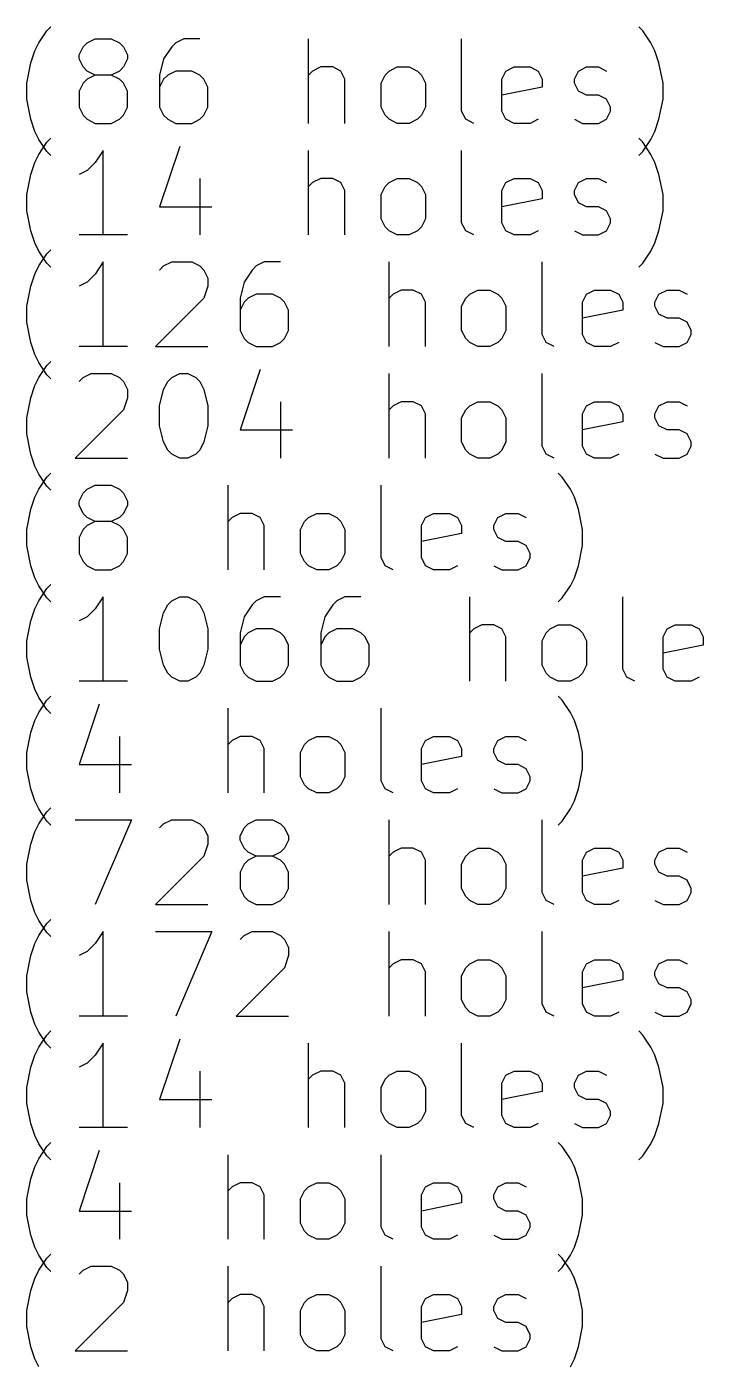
# Model space of a CAD drawing. Extents: x 10 to 419, y -285 to -23.
# Drawn here: x 47.67 to 63.67, y -253.21 to -221.61 of the extents above; entities that cross this region are included whole.
import ezdxf

# ---------------------------------------------------------------- set-up
doc = ezdxf.new("R2010")
doc.units = 0
doc.layers.add('BLACK', color=7, linetype='CONTINUOUS')

msp = doc.modelspace()

# ---------------------------------------------------------------- linework, layer by layer
at = {"layer": 'BLACK', "linetype": 'CONTINUOUS'}
for p, q in [((47.9579, -221.99), (48.1484, -221.704)), ((48.1484, -221.704), (48.2436, -221.609)), ((62.2436, -221.704), (62.1484, -221.609)), ((62.4341, -221.99), (62.2436, -221.704)), ((47.8627, -222.181), (47.9579, -221.99)), ((48.9103, -222.276), (49.0055, -222.085)), ((49.0055, -222.085), (49.1008, -221.99)), ((49.1008, -221.99), (49.2912, -221.895)), ((49.2912, -221.895), (49.6722, -221.895)), ((49.6722, -221.895), (49.8627, -221.99)), ((49.8627, -221.99), (49.9579, -222.085)), ((49.9579, -222.085), (50.0532, -222.276)), ((51.1008, -222.085), (50.9103, -222.371)), ((51.196, -221.99), (51.1008, -222.085)), ((51.3865, -221.895), (51.196, -221.99)), ((51.7674, -221.895), (51.3865, -221.895)), ((54.3389, -223.895), (54.3389, -221.895)), ((57.9579, -223.609), (57.9579, -221.895)), ((62.5293, -222.181), (62.4341, -221.99)), ((47.7674, -222.466), (47.8627, -222.181)), ((48.9103, -222.371), (48.9103, -222.276)), ((49.0055, -222.562), (48.9103, -222.371)), ((50.0532, -222.371), (49.9579, -222.562)), ((50.0532, -222.276), (50.0532, -222.371)), ((50.9103, -222.371), (50.8151, -222.752)), ((62.6246, -222.466), (62.5293, -222.181)), ((47.6722, -222.942), (47.7674, -222.466)), ((49.1008, -222.657), (49.0055, -222.562)), ((49.2912, -222.752), (49.1008, -222.657)), ((49.2912, -222.752), (49.1008, -222.847)), ((49.6722, -222.752), (49.2912, -222.752)), ((49.8627, -222.657), (49.6722, -222.752)), ((49.8627, -222.847), (49.6722, -222.752)), ((49.9579, -222.562), (49.8627, -222.657)), ((50.8151, -222.752), (50.8151, -223.514)), ((51.0055, -222.752), (50.9103, -222.847)), ((51.196, -222.657), (51.0055, -222.752)), ((51.577, -222.657), (51.196, -222.657)), ((51.7674, -222.752), (51.577, -222.657)), ((51.8627, -222.847), (51.7674, -222.752)), ((54.4341, -222.657), (54.3389, -222.752)), ((54.6246, -222.562), (54.4341, -222.657)), ((54.9103, -222.562), (54.6246, -222.562)), ((55.1008, -222.657), (54.9103, -222.562)), ((55.196, -222.847), (55.1008, -222.657)), ((56.0532, -222.942), (56.1484, -222.752)), ((56.1484, -222.752), (56.2436, -222.657)), ((56.2436, -222.657), (56.4341, -222.562)), ((56.4341, -222.562), (56.7198, -222.562)), ((56.7198, -222.562), (56.9103, -222.657)), ((56.9103, -222.657), (57.0055, -222.752)), ((57.0055, -222.752), (57.1008, -222.942)), ((58.9103, -222.847), (59.0055, -222.657)), ((59.0055, -222.657), (59.196, -222.562)), ((59.196, -222.562), (59.577, -222.562)), ((59.577, -222.562), (59.7674, -222.657)), ((59.7674, -222.657), (59.8627, -222.847)), ((60.6246, -222.847), (60.7198, -222.657)), ((60.7198, -222.657), (60.9103, -222.562)), ((60.9103, -222.562), (61.196, -222.562)), ((61.196, -222.562), (61.3865, -222.657)), ((62.7198, -222.942), (62.6246, -222.466)), ((47.6722, -223.323), (47.6722, -222.942)), ((49.0055, -222.942), (48.9103, -223.133)), ((49.1008, -222.847), (49.0055, -222.942)), ((49.9579, -222.942), (49.8627, -222.847)), ((50.0532, -223.133), (49.9579, -222.942)), ((50.9103, -222.847), (50.8151, -223.038)), ((51.9579, -223.038), (51.8627, -222.847)), ((51.9579, -223.514), (51.9579, -223.038)), ((55.196, -223.895), (55.196, -222.847)), ((56.0532, -223.514), (56.0532, -222.942)), ((57.1008, -222.942), (57.1008, -223.514)), ((58.9103, -223.609), (58.9103, -222.847)), ((59.8627, -223.038), (58.9103, -223.228)), ((59.8627, -222.847), (59.8627, -223.038)), ((60.6246, -222.942), (60.6246, -222.847)), ((60.7198, -223.133), (60.6246, -222.942)), ((62.7198, -223.323), (62.7198, -222.942)), ((47.7674, -223.8), (47.6722, -223.323)), ((48.9103, -223.133), (48.9103, -223.514)), ((50.0532, -223.514), (50.0532, -223.133)), ((60.9103, -223.228), (60.7198, -223.133)), ((61.196, -223.228), (60.9103, -223.228)), ((61.3865, -223.323), (61.196, -223.228)), ((61.4817, -223.514), (61.3865, -223.323)), ((62.6246, -223.8), (62.7198, -223.323)), ((48.9103, -223.514), (49.0055, -223.704)), ((49.0055, -223.704), (49.1008, -223.8)), ((49.8627, -223.8), (49.9579, -223.704)), ((49.9579, -223.704), (50.0532, -223.514)), ((50.8151, -223.514), (50.9103, -223.704)), ((50.9103, -223.704), (51.0055, -223.8)), ((51.7674, -223.8), (51.8627, -223.704)), ((51.8627, -223.704), (51.9579, -223.514)), ((56.1484, -223.704), (56.0532, -223.514)), ((56.2436, -223.8), (56.1484, -223.704)), ((57.0055, -223.704), (56.9103, -223.8)), ((57.1008, -223.514), (57.0055, -223.704)), ((58.0532, -223.8), (57.9579, -223.609)), ((59.0055, -223.8), (58.9103, -223.609)), ((61.3865, -223.8), (61.4817, -223.609)), ((61.4817, -223.609), (61.4817, -223.514)), ((47.8627, -224.085), (47.7674, -223.8)), ((49.1008, -223.8), (49.2912, -223.895)), ((49.2912, -223.895), (49.6722, -223.895)), ((49.6722, -223.895), (49.8627, -223.8)), ((51.0055, -223.8), (51.196, -223.895)), ((51.196, -223.895), (51.577, -223.895)), ((51.577, -223.895), (51.7674, -223.8)), ((56.4341, -223.895), (56.2436, -223.8)), ((56.7198, -223.895), (56.4341, -223.895)), ((56.9103, -223.8), (56.7198, -223.895)), ((58.2436, -223.895), (58.0532, -223.8)), ((59.196, -223.895), (59.0055, -223.8)), ((59.577, -223.895), (59.196, -223.895)), ((59.7674, -223.8), (59.577, -223.895)), ((60.6246, -223.8), (60.8151, -223.895)), ((60.8151, -223.895), (61.196, -223.895)), ((61.196, -223.895), (61.3865, -223.8)), ((62.5293, -224.085), (62.6246, -223.8)), ((47.9579, -224.276), (47.8627, -224.085)), ((48.1484, -224.562), (47.9579, -224.276)), ((47.9579, -224.63), (48.1484, -224.344)), ((48.1484, -224.344), (48.2436, -224.249)), ((62.2436, -224.344), (62.1484, -224.249)), ((62.2436, -224.562), (62.4341, -224.276)), ((62.4341, -224.63), (62.2436, -224.344)), ((62.4341, -224.276), (62.5293, -224.085)), ((47.8627, -224.821), (47.9579, -224.63)), ((48.2436, -224.657), (48.1484, -224.562)), ((49.4817, -224.535), (49.2912, -224.821)), ((49.4817, -226.535), (49.4817, -224.535)), ((51.2912, -224.44), (50.8151, -225.868)), ((54.3389, -226.535), (54.3389, -224.535)), ((57.9579, -226.249), (57.9579, -224.535)), ((62.1484, -224.657), (62.2436, -224.562)), ((62.5293, -224.821), (62.4341, -224.63)), ((47.7674, -225.106), (47.8627, -224.821)), ((49.2912, -224.821), (49.1008, -225.011)), ((62.6246, -225.106), (62.5293, -224.821)), ((47.6722, -225.582), (47.7674, -225.106)), ((49.1008, -225.011), (48.9103, -225.106)), ((51.7674, -225.202), (51.7674, -226.535)), ((54.6246, -225.202), (54.4341, -225.297)), ((54.9103, -225.202), (54.6246, -225.202)), ((55.1008, -225.297), (54.9103, -225.202)), ((56.2436, -225.297), (56.4341, -225.202)), ((56.4341, -225.202), (56.7198, -225.202)), ((56.7198, -225.202), (56.9103, -225.297)), ((59.0055, -225.297), (59.196, -225.202)), ((59.196, -225.202), (59.577, -225.202)), ((59.577, -225.202), (59.7674, -225.297)), ((60.7198, -225.297), (60.9103, -225.202)), ((60.9103, -225.202), (61.196, -225.202)), ((61.196, -225.202), (61.3865, -225.297)), ((62.7198, -225.582), (62.6246, -225.106)), ((47.6722, -225.963), (47.6722, -225.582)), ((54.4341, -225.297), (54.3389, -225.392)), ((55.196, -225.487), (55.1008, -225.297)), ((55.196, -226.535), (55.196, -225.487)), ((56.0532, -225.582), (56.1484, -225.392)), ((56.0532, -226.154), (56.0532, -225.582)), ((56.1484, -225.392), (56.2436, -225.297)), ((56.9103, -225.297), (57.0055, -225.392)), ((57.0055, -225.392), (57.1008, -225.582)), ((57.1008, -225.582), (57.1008, -226.154)), ((58.9103, -225.487), (59.0055, -225.297)), ((58.9103, -226.249), (58.9103, -225.487)), ((59.7674, -225.297), (59.8627, -225.487)), ((59.8627, -225.487), (59.8627, -225.678)), ((60.6246, -225.487), (60.7198, -225.297)), ((60.6246, -225.582), (60.6246, -225.487)), ((60.7198, -225.773), (60.6246, -225.582)), ((62.7198, -225.963), (62.7198, -225.582)), ((50.8151, -225.868), (52.0532, -225.868)), ((59.8627, -225.678), (58.9103, -225.868)), ((60.9103, -225.868), (60.7198, -225.773)), ((61.196, -225.868), (60.9103, -225.868)), ((61.3865, -225.963), (61.196, -225.868)), ((47.7674, -226.44), (47.6722, -225.963)), ((56.1484, -226.344), (56.0532, -226.154)), ((57.1008, -226.154), (57.0055, -226.344)), ((61.4817, -226.154), (61.3865, -225.963)), ((61.4817, -226.249), (61.4817, -226.154)), ((62.6246, -226.44), (62.7198, -225.963)), ((47.8627, -226.725), (47.7674, -226.44)), ((50.0532, -226.535), (48.9103, -226.535)), ((56.2436, -226.44), (56.1484, -226.344)), ((56.4341, -226.535), (56.2436, -226.44)), ((56.7198, -226.535), (56.4341, -226.535)), ((56.9103, -226.44), (56.7198, -226.535)), ((57.0055, -226.344), (56.9103, -226.44)), ((58.0532, -226.44), (57.9579, -226.249)), ((58.2436, -226.535), (58.0532, -226.44)), ((59.0055, -226.44), (58.9103, -226.249)), ((59.196, -226.535), (59.0055, -226.44)), ((59.577, -226.535), (59.196, -226.535)), ((59.7674, -226.44), (59.577, -226.535)), ((60.6246, -226.44), (60.8151, -226.535)), ((60.8151, -226.535), (61.196, -226.535)), ((61.196, -226.535), (61.3865, -226.44)), ((61.3865, -226.44), (61.4817, -226.249)), ((62.5293, -226.725), (62.6246, -226.44)), ((47.9579, -226.916), (47.8627, -226.725)), ((62.4341, -226.916), (62.5293, -226.725)), ((48.1484, -227.202), (47.9579, -226.916)), ((47.9579, -227.27), (48.1484, -226.984)), ((48.1484, -226.984), (48.2436, -226.889)), ((49.4817, -227.175), (49.2912, -227.461)), ((49.4817, -229.175), (49.4817, -227.175)), ((50.9103, -227.27), (51.1008, -227.175)), ((51.1008, -227.175), (51.577, -227.175)), ((51.577, -227.175), (51.7674, -227.27)), ((53.2912, -227.175), (53.1008, -227.27)), ((53.6722, -227.175), (53.2912, -227.175)), ((56.2436, -229.175), (56.2436, -227.175)), ((59.8627, -228.889), (59.8627, -227.175)), ((62.2436, -227.202), (62.4341, -226.916)), ((47.7674, -227.746), (47.8627, -227.461)), ((47.8627, -227.461), (47.9579, -227.27)), ((48.2436, -227.297), (48.1484, -227.202)), ((49.2912, -227.461), (49.1008, -227.651)), ((50.8151, -227.365), (50.9103, -227.27)), ((51.7674, -227.27), (51.8627, -227.365)), ((51.8627, -227.365), (51.9579, -227.556)), ((53.0055, -227.365), (52.8151, -227.651)), ((53.1008, -227.27), (53.0055, -227.365)), ((62.1484, -227.297), (62.2436, -227.202)), ((47.6722, -228.222), (47.7674, -227.746)), ((49.1008, -227.651), (48.9103, -227.746)), ((51.9579, -227.746), (51.8627, -228.032)), ((51.9579, -227.556), (51.9579, -227.746)), ((52.8151, -227.651), (52.7198, -228.032)), ((51.8627, -228.032), (50.7198, -229.175)), ((52.7198, -228.032), (52.7198, -228.794)), ((52.8151, -228.127), (52.7198, -228.318)), ((52.9103, -228.032), (52.8151, -228.127)), ((53.1008, -227.937), (52.9103, -228.032)), ((53.4817, -227.937), (53.1008, -227.937)), ((53.6722, -228.032), (53.4817, -227.937)), ((53.7674, -228.127), (53.6722, -228.032)), ((53.8627, -228.318), (53.7674, -228.127)), ((56.3389, -227.937), (56.2436, -228.032)), ((56.5293, -227.842), (56.3389, -227.937)), ((56.8151, -227.842), (56.5293, -227.842)), ((57.0055, -227.937), (56.8151, -227.842)), ((57.1008, -228.127), (57.0055, -227.937)), ((57.1008, -229.175), (57.1008, -228.127)), ((57.9579, -228.222), (58.0532, -228.032)), ((58.0532, -228.032), (58.1484, -227.937)), ((58.1484, -227.937), (58.3389, -227.842)), ((58.3389, -227.842), (58.6246, -227.842)), ((58.6246, -227.842), (58.8151, -227.937)), ((58.8151, -227.937), (58.9103, -228.032)), ((58.9103, -228.032), (59.0055, -228.222)), ((60.8151, -228.127), (60.9103, -227.937)), ((60.8151, -228.889), (60.8151, -228.127)), ((60.9103, -227.937), (61.1008, -227.842)), ((61.1008, -227.842), (61.4817, -227.842)), ((61.4817, -227.842), (61.6722, -227.937)), ((61.6722, -227.937), (61.7674, -228.127)), ((61.7674, -228.127), (61.7674, -228.318)), ((62.5293, -228.127), (62.6246, -227.937)), ((62.5293, -228.222), (62.5293, -228.127)), ((62.6246, -227.937), (62.8151, -227.842)), ((62.8151, -227.842), (63.1008, -227.842)), ((63.1008, -227.842), (63.2912, -227.937)), ((47.6722, -228.603), (47.6722, -228.222)), ((53.8627, -228.794), (53.8627, -228.318)), ((57.9579, -228.794), (57.9579, -228.222)), ((59.0055, -228.222), (59.0055, -228.794)), ((61.7674, -228.318), (60.8151, -228.508)), ((62.6246, -228.413), (62.5293, -228.222)), ((62.8151, -228.508), (62.6246, -228.413)), ((47.7674, -229.08), (47.6722, -228.603)), ((63.1008, -228.508), (62.8151, -228.508)), ((63.2912, -228.603), (63.1008, -228.508)), ((63.3865, -228.794), (63.2912, -228.603)), ((47.8627, -229.365), (47.7674, -229.08)), ((52.7198, -228.794), (52.8151, -228.984)), ((52.8151, -228.984), (52.9103, -229.08)), ((52.9103, -229.08), (53.1008, -229.175)), ((53.4817, -229.175), (53.6722, -229.08)), ((53.6722, -229.08), (53.7674, -228.984)), ((53.7674, -228.984), (53.8627, -228.794)), ((58.0532, -228.984), (57.9579, -228.794)), ((58.1484, -229.08), (58.0532, -228.984)), ((58.3389, -229.175), (58.1484, -229.08)), ((58.8151, -229.08), (58.6246, -229.175)), ((58.9103, -228.984), (58.8151, -229.08)), ((59.0055, -228.794), (58.9103, -228.984)), ((59.9579, -229.08), (59.8627, -228.889)), ((60.1484, -229.175), (59.9579, -229.08)), ((60.9103, -229.08), (60.8151, -228.889)), ((61.1008, -229.175), (60.9103, -229.08)), ((61.6722, -229.08), (61.4817, -229.175)), ((62.5293, -229.08), (62.7198, -229.175)), ((63.1008, -229.175), (63.2912, -229.08)), ((63.2912, -229.08), (63.3865, -228.889)), ((63.3865, -228.889), (63.3865, -228.794)), ((47.9579, -229.556), (47.8627, -229.365)), ((50.0532, -229.175), (48.9103, -229.175)), ((50.7198, -229.175), (51.9579, -229.175)), ((53.1008, -229.175), (53.4817, -229.175)), ((58.6246, -229.175), (58.3389, -229.175)), ((61.4817, -229.175), (61.1008, -229.175)), ((62.7198, -229.175), (63.1008, -229.175)), ((48.1484, -229.842), (47.9579, -229.556)), ((47.9579, -229.91), (48.1484, -229.624)), ((48.1484, -229.624), (48.2436, -229.529)), ((47.8627, -230.101), (47.9579, -229.91)), ((48.2436, -229.937), (48.1484, -229.842)), ((48.9103, -230.005), (49.0055, -229.91)), ((49.0055, -229.91), (49.196, -229.815)), ((49.196, -229.815), (49.6722, -229.815)), ((49.6722, -229.815), (49.8627, -229.91)), ((49.8627, -229.91), (49.9579, -230.005)), ((49.9579, -230.005), (50.0532, -230.196)), ((50.9103, -230.196), (51.0055, -230.005)), ((51.0055, -230.005), (51.1008, -229.91)), ((51.1008, -229.91), (51.2912, -229.815)), ((51.2912, -229.815), (51.4817, -229.815)), ((51.4817, -229.815), (51.6722, -229.91)), ((51.6722, -229.91), (51.7674, -230.005)), ((51.7674, -230.005), (51.8627, -230.196)), ((53.196, -229.72), (52.7198, -231.148)), ((56.2436, -231.815), (56.2436, -229.815)), ((59.8627, -231.529), (59.8627, -229.815)), ((47.7674, -230.386), (47.8627, -230.101)), ((50.0532, -230.196), (50.0532, -230.386)), ((50.8151, -230.577), (50.9103, -230.196)), ((51.8627, -230.196), (51.9579, -230.577)), ((47.6722, -230.862), (47.7674, -230.386)), ((50.0532, -230.386), (49.9579, -230.672)), ((50.8151, -231.053), (50.8151, -230.577)), ((51.9579, -230.577), (51.9579, -231.053)), ((53.6722, -230.482), (53.6722, -231.815)), ((56.3389, -230.577), (56.2436, -230.672)), ((56.5293, -230.482), (56.3389, -230.577)), ((56.8151, -230.482), (56.5293, -230.482)), ((57.0055, -230.577), (56.8151, -230.482)), ((57.1008, -230.767), (57.0055, -230.577)), ((58.0532, -230.672), (58.1484, -230.577)), ((58.1484, -230.577), (58.3389, -230.482)), ((58.3389, -230.482), (58.6246, -230.482)), ((58.6246, -230.482), (58.8151, -230.577)), ((58.8151, -230.577), (58.9103, -230.672)), ((60.8151, -230.767), (60.9103, -230.577)), ((60.9103, -230.577), (61.1008, -230.482)), ((61.1008, -230.482), (61.4817, -230.482)), ((61.4817, -230.482), (61.6722, -230.577)), ((61.6722, -230.577), (61.7674, -230.767)), ((62.5293, -230.767), (62.6246, -230.577)), ((62.6246, -230.577), (62.8151, -230.482)), ((62.8151, -230.482), (63.1008, -230.482)), ((63.1008, -230.482), (63.2912, -230.577)), ((47.6722, -231.243), (47.6722, -230.862)), ((49.9579, -230.672), (48.8151, -231.815)), ((57.1008, -231.815), (57.1008, -230.767)), ((57.9579, -230.862), (58.0532, -230.672)), ((57.9579, -231.434), (57.9579, -230.862)), ((58.9103, -230.672), (59.0055, -230.862)), ((59.0055, -230.862), (59.0055, -231.434)), ((60.8151, -231.529), (60.8151, -230.767)), ((61.7674, -230.958), (60.8151, -231.148)), ((61.7674, -230.767), (61.7674, -230.958)), ((62.5293, -230.862), (62.5293, -230.767)), ((62.6246, -231.053), (62.5293, -230.862)), ((47.7674, -231.72), (47.6722, -231.243)), ((50.9103, -231.434), (50.8151, -231.053)), ((51.9579, -231.053), (51.8627, -231.434)), ((52.7198, -231.148), (53.9579, -231.148)), ((62.8151, -231.148), (62.6246, -231.053)), ((63.1008, -231.148), (62.8151, -231.148)), ((63.2912, -231.243), (63.1008, -231.148)), ((63.3865, -231.434), (63.2912, -231.243)), ((51.0055, -231.624), (50.9103, -231.434)), ((51.8627, -231.434), (51.7674, -231.624)), ((58.0532, -231.624), (57.9579, -231.434)), ((59.0055, -231.434), (58.9103, -231.624)), ((59.9579, -231.72), (59.8627, -231.529)), ((60.9103, -231.72), (60.8151, -231.529)), ((63.2912, -231.72), (63.3865, -231.529)), ((63.3865, -231.529), (63.3865, -231.434)), ((47.8627, -232.005), (47.7674, -231.72)), ((48.8151, -231.815), (50.0532, -231.815)), ((51.1008, -231.72), (51.0055, -231.624)), ((51.2912, -231.815), (51.1008, -231.72)), ((51.4817, -231.815), (51.2912, -231.815)), ((51.6722, -231.72), (51.4817, -231.815)), ((51.7674, -231.624), (51.6722, -231.72)), ((58.1484, -231.72), (58.0532, -231.624)), ((58.3389, -231.815), (58.1484, -231.72)), ((58.6246, -231.815), (58.3389, -231.815)), ((58.8151, -231.72), (58.6246, -231.815)), ((58.9103, -231.624), (58.8151, -231.72)), ((60.1484, -231.815), (59.9579, -231.72)), ((61.1008, -231.815), (60.9103, -231.72)), ((61.4817, -231.815), (61.1008, -231.815)), ((61.6722, -231.72), (61.4817, -231.815)), ((62.5293, -231.72), (62.7198, -231.815)), ((62.7198, -231.815), (63.1008, -231.815)), ((63.1008, -231.815), (63.2912, -231.72)), ((47.9579, -232.196), (47.8627, -232.005)), ((48.1484, -232.482), (47.9579, -232.196)), ((48.1484, -232.264), (48.2436, -232.169)), ((60.3389, -232.264), (60.2436, -232.169)), ((47.8627, -232.741), (47.9579, -232.55)), ((47.9579, -232.55), (48.1484, -232.264)), ((48.2436, -232.577), (48.1484, -232.482)), ((49.0055, -232.645), (49.1008, -232.55)), ((49.1008, -232.55), (49.2912, -232.455)), ((49.2912, -232.455), (49.6722, -232.455)), ((49.6722, -232.455), (49.8627, -232.55)), ((49.8627, -232.55), (49.9579, -232.645)), ((52.4341, -234.455), (52.4341, -232.455)), ((56.0532, -234.169), (56.0532, -232.455)), ((60.5293, -232.55), (60.3389, -232.264)), ((60.6246, -232.741), (60.5293, -232.55)), ((47.7674, -233.026), (47.8627, -232.741)), ((48.9103, -232.836), (49.0055, -232.645)), ((48.9103, -232.931), (48.9103, -232.836)), ((49.9579, -232.645), (50.0532, -232.836)), ((50.0532, -232.836), (50.0532, -232.931)), ((60.7198, -233.026), (60.6246, -232.741)), ((47.6722, -233.502), (47.7674, -233.026)), ((49.0055, -233.122), (48.9103, -232.931)), ((49.1008, -233.217), (49.0055, -233.122)), ((49.9579, -233.122), (49.8627, -233.217)), ((50.0532, -232.931), (49.9579, -233.122)), ((52.7198, -233.122), (52.5293, -233.217)), ((53.0055, -233.122), (52.7198, -233.122)), ((53.196, -233.217), (53.0055, -233.122)), ((54.3389, -233.217), (54.5293, -233.122)), ((54.5293, -233.122), (54.8151, -233.122)), ((54.8151, -233.122), (55.0055, -233.217)), ((57.1008, -233.217), (57.2912, -233.122)), ((57.2912, -233.122), (57.6722, -233.122)), ((57.6722, -233.122), (57.8627, -233.217)), ((58.8151, -233.217), (59.0055, -233.122)), ((59.0055, -233.122), (59.2912, -233.122)), ((59.2912, -233.122), (59.4817, -233.217)), ((60.8151, -233.502), (60.7198, -233.026)), ((47.6722, -233.883), (47.6722, -233.502)), ((49.0055, -233.502), (48.9103, -233.693)), ((49.1008, -233.407), (49.0055, -233.502)), ((49.2912, -233.312), (49.1008, -233.217)), ((49.2912, -233.312), (49.1008, -233.407)), ((49.6722, -233.312), (49.2912, -233.312)), ((49.8627, -233.217), (49.6722, -233.312)), ((49.8627, -233.407), (49.6722, -233.312)), ((49.9579, -233.502), (49.8627, -233.407)), ((50.0532, -233.693), (49.9579, -233.502)), ((52.5293, -233.217), (52.4341, -233.312)), ((53.2912, -233.407), (53.196, -233.217)), ((53.2912, -234.455), (53.2912, -233.407)), ((54.1484, -233.502), (54.2436, -233.312)), ((54.1484, -234.074), (54.1484, -233.502)), ((54.2436, -233.312), (54.3389, -233.217)), ((55.0055, -233.217), (55.1008, -233.312)), ((55.1008, -233.312), (55.196, -233.502)), ((55.196, -233.502), (55.196, -234.074)), ((57.0055, -233.407), (57.1008, -233.217)), ((57.0055, -234.169), (57.0055, -233.407)), ((57.8627, -233.217), (57.9579, -233.407)), ((57.9579, -233.407), (57.9579, -233.598)), ((58.7198, -233.407), (58.8151, -233.217)), ((58.7198, -233.502), (58.7198, -233.407)), ((58.8151, -233.693), (58.7198, -233.502)), ((60.8151, -233.883), (60.8151, -233.502)), ((48.9103, -233.693), (48.9103, -234.074)), ((50.0532, -234.074), (50.0532, -233.693)), ((57.9579, -233.598), (57.0055, -233.788)), ((59.0055, -233.788), (58.8151, -233.693)), ((59.2912, -233.788), (59.0055, -233.788)), ((59.4817, -233.883), (59.2912, -233.788)), ((47.7674, -234.36), (47.6722, -233.883)), ((48.9103, -234.074), (49.0055, -234.264)), ((49.9579, -234.264), (50.0532, -234.074)), ((54.2436, -234.264), (54.1484, -234.074)), ((55.196, -234.074), (55.1008, -234.264)), ((59.577, -234.074), (59.4817, -233.883)), ((59.577, -234.169), (59.577, -234.074)), ((60.7198, -234.36), (60.8151, -233.883)), ((47.8627, -234.645), (47.7674, -234.36)), ((49.0055, -234.264), (49.1008, -234.36)), ((49.1008, -234.36), (49.2912, -234.455)), ((49.2912, -234.455), (49.6722, -234.455)), ((49.6722, -234.455), (49.8627, -234.36)), ((49.8627, -234.36), (49.9579, -234.264)), ((54.3389, -234.36), (54.2436, -234.264)), ((54.5293, -234.455), (54.3389, -234.36)), ((54.8151, -234.455), (54.5293, -234.455)), ((55.0055, -234.36), (54.8151, -234.455)), ((55.1008, -234.264), (55.0055, -234.36)), ((56.1484, -234.36), (56.0532, -234.169)), ((56.3389, -234.455), (56.1484, -234.36)), ((57.1008, -234.36), (57.0055, -234.169)), ((57.2912, -234.455), (57.1008, -234.36)), ((57.6722, -234.455), (57.2912, -234.455)), ((57.8627, -234.36), (57.6722, -234.455)), ((58.7198, -234.36), (58.9103, -234.455)), ((58.9103, -234.455), (59.2912, -234.455)), ((59.2912, -234.455), (59.4817, -234.36)), ((59.4817, -234.36), (59.577, -234.169)), ((60.6246, -234.645), (60.7198, -234.36)), ((47.9579, -234.836), (47.8627, -234.645)), ((60.5293, -234.836), (60.6246, -234.645)), ((48.1484, -235.122), (47.9579, -234.836)), ((47.9579, -235.19), (48.1484, -234.904)), ((48.1484, -234.904), (48.2436, -234.809)), ((60.3389, -235.122), (60.5293, -234.836)), ((47.7674, -235.666), (47.8627, -235.381)), ((47.8627, -235.381), (47.9579, -235.19)), ((48.2436, -235.217), (48.1484, -235.122)), ((49.2912, -235.381), (49.1008, -235.571)), ((49.4817, -235.095), (49.2912, -235.381)), ((49.4817, -237.095), (49.4817, -235.095)), ((50.9103, -235.476), (51.0055, -235.285)), ((51.0055, -235.285), (51.1008, -235.19)), ((51.1008, -235.19), (51.2912, -235.095)), ((51.2912, -235.095), (51.4817, -235.095)), ((51.4817, -235.095), (51.6722, -235.19)), ((51.6722, -235.19), (51.7674, -235.285)), ((51.7674, -235.285), (51.8627, -235.476)), ((53.0055, -235.285), (52.8151, -235.571)), ((53.1008, -235.19), (53.0055, -235.285)), ((53.2912, -235.095), (53.1008, -235.19)), ((53.6722, -235.095), (53.2912, -235.095)), ((54.9103, -235.285), (54.7198, -235.571)), ((55.0055, -235.19), (54.9103, -235.285)), ((55.196, -235.095), (55.0055, -235.19)), ((55.577, -235.095), (55.196, -235.095)), ((58.1484, -237.095), (58.1484, -235.095)), ((60.2436, -235.217), (60.3389, -235.122)), ((61.7674, -236.809), (61.7674, -235.095)), ((47.6722, -236.142), (47.7674, -235.666)), ((49.1008, -235.571), (48.9103, -235.666)), ((50.8151, -235.857), (50.9103, -235.476)), ((51.8627, -235.476), (51.9579, -235.857)), ((52.8151, -235.571), (52.7198, -235.952)), ((54.7198, -235.571), (54.6246, -235.952)), ((50.8151, -236.333), (50.8151, -235.857)), ((51.9579, -235.857), (51.9579, -236.333)), ((52.7198, -235.952), (52.7198, -236.714)), ((52.9103, -235.952), (52.8151, -236.047)), ((53.1008, -235.857), (52.9103, -235.952)), ((53.4817, -235.857), (53.1008, -235.857)), ((53.6722, -235.952), (53.4817, -235.857)), ((53.7674, -236.047), (53.6722, -235.952)), ((54.6246, -235.952), (54.6246, -236.714)), ((54.8151, -235.952), (54.7198, -236.047)), ((55.0055, -235.857), (54.8151, -235.952)), ((55.3865, -235.857), (55.0055, -235.857)), ((55.577, -235.952), (55.3865, -235.857)), ((55.6722, -236.047), (55.577, -235.952)), ((58.2436, -235.857), (58.1484, -235.952)), ((58.4341, -235.762), (58.2436, -235.857)), ((58.7198, -235.762), (58.4341, -235.762)), ((58.9103, -235.857), (58.7198, -235.762)), ((59.0055, -236.047), (58.9103, -235.857)), ((59.8627, -236.142), (59.9579, -235.952)), ((59.9579, -235.952), (60.0532, -235.857)), ((60.0532, -235.857), (60.2436, -235.762)), ((60.2436, -235.762), (60.5293, -235.762)), ((60.5293, -235.762), (60.7198, -235.857)), ((60.7198, -235.857), (60.8151, -235.952)), ((60.8151, -235.952), (60.9103, -236.142)), ((62.7198, -236.047), (62.8151, -235.857)), ((62.8151, -235.857), (63.0055, -235.762)), ((63.0055, -235.762), (63.3865, -235.762)), ((63.3865, -235.762), (63.577, -235.857)), ((63.577, -235.857), (63.6722, -236.047)), ((47.6722, -236.523), (47.6722, -236.142)), ((50.9103, -236.714), (50.8151, -236.333)), ((51.9579, -236.333), (51.8627, -236.714)), ((52.8151, -236.047), (52.7198, -236.238)), ((53.8627, -236.238), (53.7674, -236.047)), ((53.8627, -236.714), (53.8627, -236.238)), ((54.7198, -236.047), (54.6246, -236.238)), ((55.7674, -236.238), (55.6722, -236.047)), ((55.7674, -236.714), (55.7674, -236.238)), ((59.0055, -237.095), (59.0055, -236.047)), ((59.8627, -236.714), (59.8627, -236.142)), ((60.9103, -236.142), (60.9103, -236.714)), ((62.7198, -236.809), (62.7198, -236.047)), ((63.6722, -236.238), (62.7198, -236.428)), ((63.6722, -236.047), (63.6722, -236.238)), ((47.7674, -237), (47.6722, -236.523)), ((51.0055, -236.904), (50.9103, -236.714)), ((51.1008, -237), (51.0055, -236.904)), ((51.7674, -236.904), (51.6722, -237)), ((51.8627, -236.714), (51.7674, -236.904)), ((52.7198, -236.714), (52.8151, -236.904)), ((52.8151, -236.904), (52.9103, -237)), ((53.6722, -237), (53.7674, -236.904)), ((53.7674, -236.904), (53.8627, -236.714)), ((54.6246, -236.714), (54.7198, -236.904)), ((54.7198, -236.904), (54.8151, -237)), ((55.577, -237), (55.6722, -236.904)), ((55.6722, -236.904), (55.7674, -236.714)), ((59.9579, -236.904), (59.8627, -236.714)), ((60.0532, -237), (59.9579, -236.904)), ((60.8151, -236.904), (60.7198, -237)), ((60.9103, -236.714), (60.8151, -236.904)), ((61.8627, -237), (61.7674, -236.809)), ((62.8151, -237), (62.7198, -236.809)), ((47.8627, -237.285), (47.7674, -237)), ((47.9579, -237.476), (47.8627, -237.285)), ((50.0532, -237.095), (48.9103, -237.095)), ((51.2912, -237.095), (51.1008, -237)), ((51.4817, -237.095), (51.2912, -237.095)), ((51.6722, -237), (51.4817, -237.095)), ((52.9103, -237), (53.1008, -237.095)), ((53.1008, -237.095), (53.4817, -237.095)), ((53.4817, -237.095), (53.6722, -237)), ((54.8151, -237), (55.0055, -237.095)), ((55.0055, -237.095), (55.3865, -237.095)), ((55.3865, -237.095), (55.577, -237)), ((60.2436, -237.095), (60.0532, -237)), ((60.5293, -237.095), (60.2436, -237.095)), ((60.7198, -237), (60.5293, -237.095)), ((62.0532, -237.095), (61.8627, -237)), ((63.0055, -237.095), (62.8151, -237)), ((63.3865, -237.095), (63.0055, -237.095)), ((63.577, -237), (63.3865, -237.095)), ((48.1484, -237.762), (47.9579, -237.476)), ((47.9579, -237.83), (48.1484, -237.544)), ((48.1484, -237.544), (48.2436, -237.449)), ((60.3389, -237.544), (60.2436, -237.449)), ((60.5293, -237.83), (60.3389, -237.544)), ((47.8627, -238.021), (47.9579, -237.83)), ((48.2436, -237.857), (48.1484, -237.762)), ((49.3865, -237.64), (48.9103, -239.068)), ((52.4341, -239.735), (52.4341, -237.735)), ((56.0532, -239.449), (56.0532, -237.735)), ((60.6246, -238.021), (60.5293, -237.83)), ((47.7674, -238.306), (47.8627, -238.021)), ((60.7198, -238.306), (60.6246, -238.021)), ((47.6722, -238.782), (47.7674, -238.306)), ((49.8627, -238.402), (49.8627, -239.735)), ((52.5293, -238.497), (52.4341, -238.592)), ((52.7198, -238.402), (52.5293, -238.497)), ((53.0055, -238.402), (52.7198, -238.402)), ((53.196, -238.497), (53.0055, -238.402)), ((53.2912, -238.687), (53.196, -238.497)), ((54.2436, -238.592), (54.3389, -238.497)), ((54.3389, -238.497), (54.5293, -238.402)), ((54.5293, -238.402), (54.8151, -238.402)), ((54.8151, -238.402), (55.0055, -238.497)), ((55.0055, -238.497), (55.1008, -238.592)), ((57.0055, -238.687), (57.1008, -238.497)), ((57.1008, -238.497), (57.2912, -238.402)), ((57.2912, -238.402), (57.6722, -238.402)), ((57.6722, -238.402), (57.8627, -238.497)), ((57.8627, -238.497), (57.9579, -238.687)), ((58.7198, -238.687), (58.8151, -238.497)), ((58.8151, -238.497), (59.0055, -238.402)), ((59.0055, -238.402), (59.2912, -238.402)), ((59.2912, -238.402), (59.4817, -238.497)), ((60.8151, -238.782), (60.7198, -238.306)), ((47.6722, -239.163), (47.6722, -238.782)), ((53.2912, -239.735), (53.2912, -238.687)), ((54.1484, -238.782), (54.2436, -238.592)), ((54.1484, -239.354), (54.1484, -238.782)), ((55.1008, -238.592), (55.196, -238.782)), ((55.196, -238.782), (55.196, -239.354)), ((57.0055, -239.449), (57.0055, -238.687)), ((57.9579, -238.878), (57.0055, -239.068)), ((57.9579, -238.687), (57.9579, -238.878)), ((58.7198, -238.782), (58.7198, -238.687)), ((58.8151, -238.973), (58.7198, -238.782)), ((60.8151, -239.163), (60.8151, -238.782)), ((47.7674, -239.64), (47.6722, -239.163)), ((48.9103, -239.068), (50.1484, -239.068)), ((59.0055, -239.068), (58.8151, -238.973)), ((59.2912, -239.068), (59.0055, -239.068)), ((59.4817, -239.163), (59.2912, -239.068)), ((59.577, -239.354), (59.4817, -239.163)), ((60.7198, -239.64), (60.8151, -239.163)), ((54.2436, -239.544), (54.1484, -239.354)), ((55.196, -239.354), (55.1008, -239.544)), ((56.1484, -239.64), (56.0532, -239.449)), ((57.1008, -239.64), (57.0055, -239.449)), ((59.4817, -239.64), (59.577, -239.449)), ((59.577, -239.449), (59.577, -239.354)), ((47.8627, -239.925), (47.7674, -239.64)), ((54.3389, -239.64), (54.2436, -239.544)), ((54.5293, -239.735), (54.3389, -239.64)), ((54.8151, -239.735), (54.5293, -239.735)), ((55.0055, -239.64), (54.8151, -239.735)), ((55.1008, -239.544), (55.0055, -239.64)), ((56.3389, -239.735), (56.1484, -239.64)), ((57.2912, -239.735), (57.1008, -239.64)), ((57.6722, -239.735), (57.2912, -239.735)), ((57.8627, -239.64), (57.6722, -239.735)), ((58.7198, -239.64), (58.9103, -239.735)), ((58.9103, -239.735), (59.2912, -239.735)), ((59.2912, -239.735), (59.4817, -239.64)), ((60.6246, -239.925), (60.7198, -239.64)), ((47.9579, -240.116), (47.8627, -239.925)), ((48.1484, -240.402), (47.9579, -240.116)), ((48.1484, -240.184), (48.2436, -240.089)), ((60.3389, -240.402), (60.5293, -240.116)), ((60.5293, -240.116), (60.6246, -239.925)), ((47.9579, -240.47), (48.1484, -240.184)), ((48.2436, -240.497), (48.1484, -240.402)), ((48.8151, -240.375), (50.1484, -240.375)), ((50.1484, -240.375), (49.2912, -242.375)), ((50.9103, -240.47), (51.1008, -240.375)), ((51.1008, -240.375), (51.577, -240.375)), ((51.577, -240.375), (51.7674, -240.47)), ((52.9103, -240.47), (53.1008, -240.375)), ((53.1008, -240.375), (53.4817, -240.375)), ((53.4817, -240.375), (53.6722, -240.47)), ((56.2436, -242.375), (56.2436, -240.375)), ((59.8627, -242.089), (59.8627, -240.375)), ((60.2436, -240.497), (60.3389, -240.402)), ((47.7674, -240.946), (47.8627, -240.661)), ((47.8627, -240.661), (47.9579, -240.47)), ((50.8151, -240.565), (50.9103, -240.47)), ((51.7674, -240.47), (51.8627, -240.565)), ((51.8627, -240.565), (51.9579, -240.756)), ((51.9579, -240.756), (51.9579, -240.946)), ((52.7198, -240.756), (52.8151, -240.565)), ((52.7198, -240.851), (52.7198, -240.756)), ((52.8151, -240.565), (52.9103, -240.47)), ((53.6722, -240.47), (53.7674, -240.565)), ((53.7674, -240.565), (53.8627, -240.756)), ((53.8627, -240.756), (53.8627, -240.851)), ((47.6722, -241.422), (47.7674, -240.946)), ((51.9579, -240.946), (51.8627, -241.232)), ((52.8151, -241.042), (52.7198, -240.851)), ((52.9103, -241.137), (52.8151, -241.042)), ((53.7674, -241.042), (53.6722, -241.137)), ((53.8627, -240.851), (53.7674, -241.042)), ((56.5293, -241.042), (56.3389, -241.137)), ((56.8151, -241.042), (56.5293, -241.042)), ((57.0055, -241.137), (56.8151, -241.042)), ((58.1484, -241.137), (58.3389, -241.042)), ((58.3389, -241.042), (58.6246, -241.042)), ((58.6246, -241.042), (58.8151, -241.137)), ((60.9103, -241.137), (61.1008, -241.042)), ((61.1008, -241.042), (61.4817, -241.042)), ((61.4817, -241.042), (61.6722, -241.137)), ((62.6246, -241.137), (62.8151, -241.042)), ((62.8151, -241.042), (63.1008, -241.042)), ((63.1008, -241.042), (63.2912, -241.137)), ((51.8627, -241.232), (50.7198, -242.375)), ((52.9103, -241.327), (52.8151, -241.422)), ((53.1008, -241.232), (52.9103, -241.137)), ((53.1008, -241.232), (52.9103, -241.327)), ((53.4817, -241.232), (53.1008, -241.232)), ((53.6722, -241.137), (53.4817, -241.232)), ((53.6722, -241.327), (53.4817, -241.232)), ((53.7674, -241.422), (53.6722, -241.327)), ((56.3389, -241.137), (56.2436, -241.232)), ((57.1008, -241.327), (57.0055, -241.137)), ((57.1008, -242.375), (57.1008, -241.327)), ((57.9579, -241.422), (58.0532, -241.232)), ((58.0532, -241.232), (58.1484, -241.137)), ((58.8151, -241.137), (58.9103, -241.232)), ((58.9103, -241.232), (59.0055, -241.422)), ((60.8151, -241.327), (60.9103, -241.137)), ((60.8151, -242.089), (60.8151, -241.327)), ((61.6722, -241.137), (61.7674, -241.327)), ((61.7674, -241.327), (61.7674, -241.518)), ((62.5293, -241.327), (62.6246, -241.137)), ((62.5293, -241.422), (62.5293, -241.327)), ((47.6722, -241.803), (47.6722, -241.422)), ((52.8151, -241.422), (52.7198, -241.613)), ((52.7198, -241.613), (52.7198, -241.994)), ((53.8627, -241.613), (53.7674, -241.422)), ((53.8627, -241.994), (53.8627, -241.613)), ((57.9579, -241.994), (57.9579, -241.422)), ((59.0055, -241.422), (59.0055, -241.994)), ((61.7674, -241.518), (60.8151, -241.708)), ((62.6246, -241.613), (62.5293, -241.422)), ((62.8151, -241.708), (62.6246, -241.613)), ((63.1008, -241.708), (62.8151, -241.708)), ((63.2912, -241.803), (63.1008, -241.708)), ((47.7674, -242.28), (47.6722, -241.803)), ((52.7198, -241.994), (52.8151, -242.184)), ((53.7674, -242.184), (53.8627, -241.994)), ((58.0532, -242.184), (57.9579, -241.994)), ((59.0055, -241.994), (58.9103, -242.184)), ((63.3865, -241.994), (63.2912, -241.803)), ((63.3865, -242.089), (63.3865, -241.994)), ((47.8627, -242.565), (47.7674, -242.28)), ((52.8151, -242.184), (52.9103, -242.28)), ((52.9103, -242.28), (53.1008, -242.375)), ((53.4817, -242.375), (53.6722, -242.28)), ((53.6722, -242.28), (53.7674, -242.184)), ((58.1484, -242.28), (58.0532, -242.184)), ((58.3389, -242.375), (58.1484, -242.28)), ((58.8151, -242.28), (58.6246, -242.375)), ((58.9103, -242.184), (58.8151, -242.28)), ((59.9579, -242.28), (59.8627, -242.089)), ((60.1484, -242.375), (59.9579, -242.28)), ((60.9103, -242.28), (60.8151, -242.089)), ((61.1008, -242.375), (60.9103, -242.28)), ((61.6722, -242.28), (61.4817, -242.375)), ((62.5293, -242.28), (62.7198, -242.375)), ((63.1008, -242.375), (63.2912, -242.28)), ((63.2912, -242.28), (63.3865, -242.089)), ((47.9579, -242.756), (47.8627, -242.565)), ((50.7198, -242.375), (51.9579, -242.375)), ((53.1008, -242.375), (53.4817, -242.375)), ((58.6246, -242.375), (58.3389, -242.375)), ((61.4817, -242.375), (61.1008, -242.375)), ((62.7198, -242.375), (63.1008, -242.375)), ((48.1484, -243.042), (47.9579, -242.756)), ((47.9579, -243.11), (48.1484, -242.824)), ((48.1484, -242.824), (48.2436, -242.729)), ((47.7674, -243.586), (47.8627, -243.301)), ((47.8627, -243.301), (47.9579, -243.11)), ((48.2436, -243.137), (48.1484, -243.042)), ((49.2912, -243.301), (49.1008, -243.491)), ((49.4817, -243.015), (49.2912, -243.301)), ((49.4817, -245.015), (49.4817, -243.015)), ((50.7198, -243.015), (52.0532, -243.015)), ((52.0532, -243.015), (51.196, -245.015)), ((52.7198, -243.205), (52.8151, -243.11)), ((52.8151, -243.11), (53.0055, -243.015)), ((53.0055, -243.015), (53.4817, -243.015)), ((53.4817, -243.015), (53.6722, -243.11)), ((53.6722, -243.11), (53.7674, -243.205)), ((53.7674, -243.205), (53.8627, -243.396)), ((56.2436, -245.015), (56.2436, -243.015)), ((59.8627, -244.729), (59.8627, -243.015)), ((47.6722, -244.062), (47.7674, -243.586)), ((49.1008, -243.491), (48.9103, -243.586)), ((53.8627, -243.586), (53.7674, -243.872)), ((53.8627, -243.396), (53.8627, -243.586)), ((53.7674, -243.872), (52.6246, -245.015)), ((56.3389, -243.777), (56.2436, -243.872)), ((56.5293, -243.682), (56.3389, -243.777)), ((56.8151, -243.682), (56.5293, -243.682)), ((57.0055, -243.777), (56.8151, -243.682)), ((57.1008, -243.967), (57.0055, -243.777)), ((57.9579, -244.062), (58.0532, -243.872)), ((58.0532, -243.872), (58.1484, -243.777)), ((58.1484, -243.777), (58.3389, -243.682)), ((58.3389, -243.682), (58.6246, -243.682)), ((58.6246, -243.682), (58.8151, -243.777)), ((58.8151, -243.777), (58.9103, -243.872)), ((58.9103, -243.872), (59.0055, -244.062)), ((60.8151, -243.967), (60.9103, -243.777)), ((60.9103, -243.777), (61.1008, -243.682)), ((61.1008, -243.682), (61.4817, -243.682)), ((61.4817, -243.682), (61.6722, -243.777)), ((61.6722, -243.777), (61.7674, -243.967)), ((62.5293, -243.967), (62.6246, -243.777)), ((62.6246, -243.777), (62.8151, -243.682)), ((62.8151, -243.682), (63.1008, -243.682)), ((63.1008, -243.682), (63.2912, -243.777)), ((47.6722, -244.443), (47.6722, -244.062)), ((57.1008, -245.015), (57.1008, -243.967)), ((57.9579, -244.634), (57.9579, -244.062)), ((59.0055, -244.062), (59.0055, -244.634)), ((60.8151, -244.729), (60.8151, -243.967)), ((61.7674, -244.158), (60.8151, -244.348)), ((61.7674, -243.967), (61.7674, -244.158)), ((62.5293, -244.062), (62.5293, -243.967)), ((62.6246, -244.253), (62.5293, -244.062)), ((47.7674, -244.92), (47.6722, -244.443)), ((62.8151, -244.348), (62.6246, -244.253)), ((63.1008, -244.348), (62.8151, -244.348)), ((63.2912, -244.443), (63.1008, -244.348)), ((63.3865, -244.634), (63.2912, -244.443)), ((58.0532, -244.824), (57.9579, -244.634)), ((58.1484, -244.92), (58.0532, -244.824)), ((58.9103, -244.824), (58.8151, -244.92)), ((59.0055, -244.634), (58.9103, -244.824)), ((59.9579, -244.92), (59.8627, -244.729)), ((60.9103, -244.92), (60.8151, -244.729)), ((63.2912, -244.92), (63.3865, -244.729)), ((63.3865, -244.729), (63.3865, -244.634)), ((47.8627, -245.205), (47.7674, -244.92)), ((50.0532, -245.015), (48.9103, -245.015)), ((52.6246, -245.015), (53.8627, -245.015)), ((58.3389, -245.015), (58.1484, -244.92)), ((58.6246, -245.015), (58.3389, -245.015)), ((58.8151, -244.92), (58.6246, -245.015)), ((60.1484, -245.015), (59.9579, -244.92)), ((61.1008, -245.015), (60.9103, -244.92)), ((61.4817, -245.015), (61.1008, -245.015)), ((61.6722, -244.92), (61.4817, -245.015)), ((62.5293, -244.92), (62.7198, -245.015)), ((62.7198, -245.015), (63.1008, -245.015)), ((63.1008, -245.015), (63.2912, -244.92)), ((47.9579, -245.396), (47.8627, -245.205)), ((48.1484, -245.682), (47.9579, -245.396)), ((47.9579, -245.75), (48.1484, -245.464)), ((48.1484, -245.464), (48.2436, -245.369)), ((62.2436, -245.464), (62.1484, -245.369)), ((62.4341, -245.75), (62.2436, -245.464)), ((47.8627, -245.941), (47.9579, -245.75)), ((48.2436, -245.777), (48.1484, -245.682)), ((49.4817, -245.655), (49.2912, -245.941)), ((49.4817, -247.655), (49.4817, -245.655)), ((51.2912, -245.56), (50.8151, -246.988)), ((54.3389, -247.655), (54.3389, -245.655)), ((57.9579, -247.369), (57.9579, -245.655)), ((62.5293, -245.941), (62.4341, -245.75)), ((47.7674, -246.226), (47.8627, -245.941)), ((49.1008, -246.131), (48.9103, -246.226)), ((49.2912, -245.941), (49.1008, -246.131)), ((62.6246, -246.226), (62.5293, -245.941)), ((47.6722, -246.702), (47.7674, -246.226)), ((51.7674, -246.322), (51.7674, -247.655)), ((54.4341, -246.417), (54.3389, -246.512)), ((54.6246, -246.322), (54.4341, -246.417)), ((54.9103, -246.322), (54.6246, -246.322)), ((55.1008, -246.417), (54.9103, -246.322)), ((55.196, -246.607), (55.1008, -246.417)), ((56.1484, -246.512), (56.2436, -246.417)), ((56.2436, -246.417), (56.4341, -246.322)), ((56.4341, -246.322), (56.7198, -246.322)), ((56.7198, -246.322), (56.9103, -246.417)), ((56.9103, -246.417), (57.0055, -246.512)), ((58.9103, -246.607), (59.0055, -246.417)), ((59.0055, -246.417), (59.196, -246.322)), ((59.196, -246.322), (59.577, -246.322)), ((59.577, -246.322), (59.7674, -246.417)), ((59.7674, -246.417), (59.8627, -246.607)), ((60.6246, -246.607), (60.7198, -246.417)), ((60.7198, -246.417), (60.9103, -246.322)), ((60.9103, -246.322), (61.196, -246.322)), ((61.196, -246.322), (61.3865, -246.417)), ((62.7198, -246.702), (62.6246, -246.226)), ((47.6722, -247.083), (47.6722, -246.702)), ((55.196, -247.655), (55.196, -246.607)), ((56.0532, -246.702), (56.1484, -246.512)), ((56.0532, -247.274), (56.0532, -246.702)), ((57.0055, -246.512), (57.1008, -246.702)), ((57.1008, -246.702), (57.1008, -247.274)), ((58.9103, -247.369), (58.9103, -246.607)), ((59.8627, -246.607), (59.8627, -246.798)), ((60.6246, -246.702), (60.6246, -246.607)), ((60.7198, -246.893), (60.6246, -246.702)), ((62.7198, -247.083), (62.7198, -246.702)), ((47.7674, -247.56), (47.6722, -247.083)), ((50.8151, -246.988), (52.0532, -246.988)), ((59.8627, -246.798), (58.9103, -246.988)), ((60.9103, -246.988), (60.7198, -246.893)), ((61.196, -246.988), (60.9103, -246.988)), ((61.3865, -247.083), (61.196, -246.988)), ((61.4817, -247.274), (61.3865, -247.083)), ((62.6246, -247.56), (62.7198, -247.083)), ((56.1484, -247.464), (56.0532, -247.274)), ((57.1008, -247.274), (57.0055, -247.464)), ((58.0532, -247.56), (57.9579, -247.369)), ((59.0055, -247.56), (58.9103, -247.369)), ((61.3865, -247.56), (61.4817, -247.369)), ((61.4817, -247.369), (61.4817, -247.274)), ((47.8627, -247.845), (47.7674, -247.56)), ((50.0532, -247.655), (48.9103, -247.655)), ((56.2436, -247.56), (56.1484, -247.464)), ((56.4341, -247.655), (56.2436, -247.56)), ((56.7198, -247.655), (56.4341, -247.655)), ((56.9103, -247.56), (56.7198, -247.655)), ((57.0055, -247.464), (56.9103, -247.56)), ((58.2436, -247.655), (58.0532, -247.56)), ((59.196, -247.655), (59.0055, -247.56)), ((59.577, -247.655), (59.196, -247.655)), ((59.7674, -247.56), (59.577, -247.655)), ((60.6246, -247.56), (60.8151, -247.655)), ((60.8151, -247.655), (61.196, -247.655)), ((61.196, -247.655), (61.3865, -247.56)), ((62.5293, -247.845), (62.6246, -247.56)), ((47.9579, -248.036), (47.8627, -247.845)), ((48.1484, -248.322), (47.9579, -248.036)), ((48.1484, -248.104), (48.2436, -248.009)), ((60.3389, -248.104), (60.2436, -248.009)), ((62.2436, -248.322), (62.4341, -248.036)), ((62.4341, -248.036), (62.5293, -247.845)), ((47.9579, -248.39), (48.1484, -248.104)), ((48.2436, -248.417), (48.1484, -248.322)), ((49.3865, -248.2), (48.9103, -249.628)), ((52.4341, -250.295), (52.4341, -248.295)), ((56.0532, -250.009), (56.0532, -248.295)), ((60.5293, -248.39), (60.3389, -248.104)), ((62.1484, -248.417), (62.2436, -248.322)), ((47.7674, -248.866), (47.8627, -248.581)), ((47.8627, -248.581), (47.9579, -248.39)), ((60.6246, -248.581), (60.5293, -248.39)), ((60.7198, -248.866), (60.6246, -248.581)), ((47.6722, -249.342), (47.7674, -248.866)), ((49.8627, -248.962), (49.8627, -250.295)), ((52.7198, -248.962), (52.5293, -249.057)), ((53.0055, -248.962), (52.7198, -248.962)), ((53.196, -249.057), (53.0055, -248.962)), ((54.3389, -249.057), (54.5293, -248.962)), ((54.5293, -248.962), (54.8151, -248.962)), ((54.8151, -248.962), (55.0055, -249.057)), ((57.1008, -249.057), (57.2912, -248.962)), ((57.2912, -248.962), (57.6722, -248.962)), ((57.6722, -248.962), (57.8627, -249.057)), ((58.8151, -249.057), (59.0055, -248.962)), ((59.0055, -248.962), (59.2912, -248.962)), ((59.2912, -248.962), (59.4817, -249.057)), ((60.8151, -249.342), (60.7198, -248.866)), ((52.5293, -249.057), (52.4341, -249.152)), ((53.2912, -249.247), (53.196, -249.057)), ((53.2912, -250.295), (53.2912, -249.247)), ((54.1484, -249.342), (54.2436, -249.152)), ((54.2436, -249.152), (54.3389, -249.057)), ((55.0055, -249.057), (55.1008, -249.152)), ((55.1008, -249.152), (55.196, -249.342)), ((57.0055, -249.247), (57.1008, -249.057)), ((57.0055, -250.009), (57.0055, -249.247)), ((57.8627, -249.057), (57.9579, -249.247)), ((57.9579, -249.247), (57.9579, -249.438)), ((58.7198, -249.247), (58.8151, -249.057)), ((58.7198, -249.342), (58.7198, -249.247)), ((47.6722, -249.723), (47.6722, -249.342)), ((54.1484, -249.914), (54.1484, -249.342)), ((55.196, -249.342), (55.196, -249.914)), ((57.9579, -249.438), (57.0055, -249.628)), ((58.8151, -249.533), (58.7198, -249.342)), ((59.0055, -249.628), (58.8151, -249.533)), ((60.8151, -249.723), (60.8151, -249.342)), ((47.7674, -250.2), (47.6722, -249.723)), ((48.9103, -249.628), (50.1484, -249.628)), ((54.2436, -250.104), (54.1484, -249.914)), ((55.196, -249.914), (55.1008, -250.104)), ((59.2912, -249.628), (59.0055, -249.628)), ((59.4817, -249.723), (59.2912, -249.628)), ((59.577, -249.914), (59.4817, -249.723)), ((59.577, -250.009), (59.577, -249.914)), ((60.7198, -250.2), (60.8151, -249.723)), ((47.8627, -250.485), (47.7674, -250.2)), ((54.3389, -250.2), (54.2436, -250.104)), ((54.5293, -250.295), (54.3389, -250.2)), ((55.0055, -250.2), (54.8151, -250.295)), ((55.1008, -250.104), (55.0055, -250.2)), ((56.1484, -250.2), (56.0532, -250.009)), ((56.3389, -250.295), (56.1484, -250.2)), ((57.1008, -250.2), (57.0055, -250.009)), ((57.2912, -250.295), (57.1008, -250.2)), ((57.8627, -250.2), (57.6722, -250.295)), ((58.7198, -250.2), (58.9103, -250.295)), ((59.2912, -250.295), (59.4817, -250.2)), ((59.4817, -250.2), (59.577, -250.009)), ((60.6246, -250.485), (60.7198, -250.2)), ((47.9579, -250.676), (47.8627, -250.485)), ((54.8151, -250.295), (54.5293, -250.295)), ((57.6722, -250.295), (57.2912, -250.295)), ((58.9103, -250.295), (59.2912, -250.295)), ((60.5293, -250.676), (60.6246, -250.485)), ((48.1484, -250.962), (47.9579, -250.676)), ((47.9579, -251.03), (48.1484, -250.744)), ((48.1484, -250.744), (48.2436, -250.649)), ((60.3389, -250.744), (60.2436, -250.649)), ((60.3389, -250.962), (60.5293, -250.676)), ((60.5293, -251.03), (60.3389, -250.744)), ((47.8627, -251.221), (47.9579, -251.03)), ((48.2436, -251.057), (48.1484, -250.962)), ((48.9103, -251.125), (49.0055, -251.03)), ((49.0055, -251.03), (49.196, -250.935)), ((49.196, -250.935), (49.6722, -250.935)), ((49.6722, -250.935), (49.8627, -251.03)), ((49.8627, -251.03), (49.9579, -251.125)), ((49.9579, -251.125), (50.0532, -251.316)), ((52.4341, -252.935), (52.4341, -250.935)), ((56.0532, -252.649), (56.0532, -250.935)), ((60.2436, -251.057), (60.3389, -250.962)), ((60.6246, -251.221), (60.5293, -251.03)), ((47.6722, -251.982), (47.7674, -251.506)), ((47.7674, -251.506), (47.8627, -251.221)), ((50.0532, -251.506), (49.9579, -251.792)), ((50.0532, -251.316), (50.0532, -251.506)), ((60.7198, -251.506), (60.6246, -251.221)), ((60.8151, -251.982), (60.7198, -251.506)), ((49.9579, -251.792), (48.8151, -252.935)), ((52.5293, -251.697), (52.4341, -251.792)), ((52.7198, -251.602), (52.5293, -251.697)), ((53.0055, -251.602), (52.7198, -251.602)), ((53.196, -251.697), (53.0055, -251.602)), ((53.2912, -251.887), (53.196, -251.697)), ((54.1484, -251.982), (54.2436, -251.792)), ((54.2436, -251.792), (54.3389, -251.697)), ((54.3389, -251.697), (54.5293, -251.602)), ((54.5293, -251.602), (54.8151, -251.602)), ((54.8151, -251.602), (55.0055, -251.697)), ((55.0055, -251.697), (55.1008, -251.792)), ((55.1008, -251.792), (55.196, -251.982)), ((57.0055, -251.887), (57.1008, -251.697)), ((57.1008, -251.697), (57.2912, -251.602)), ((57.2912, -251.602), (57.6722, -251.602)), ((57.6722, -251.602), (57.8627, -251.697)), ((57.8627, -251.697), (57.9579, -251.887)), ((58.7198, -251.887), (58.8151, -251.697)), ((58.8151, -251.697), (59.0055, -251.602)), ((59.0055, -251.602), (59.2912, -251.602)), ((59.2912, -251.602), (59.4817, -251.697)), ((47.6722, -252.363), (47.6722, -251.982)), ((53.2912, -252.935), (53.2912, -251.887)), ((54.1484, -252.554), (54.1484, -251.982)), ((55.196, -251.982), (55.196, -252.554)), ((57.0055, -252.649), (57.0055, -251.887)), ((57.9579, -252.078), (57.0055, -252.268)), ((57.9579, -251.887), (57.9579, -252.078)), ((58.7198, -251.982), (58.7198, -251.887)), ((58.8151, -252.173), (58.7198, -251.982)), ((60.8151, -252.363), (60.8151, -251.982)), ((47.7674, -252.84), (47.6722, -252.363)), ((59.0055, -252.268), (58.8151, -252.173)), ((59.2912, -252.268), (59.0055, -252.268)), ((59.4817, -252.363), (59.2912, -252.268)), ((59.577, -252.554), (59.4817, -252.363)), ((60.7198, -252.84), (60.8151, -252.363)), ((54.2436, -252.744), (54.1484, -252.554)), ((54.3389, -252.84), (54.2436, -252.744)), ((55.1008, -252.744), (55.0055, -252.84)), ((55.196, -252.554), (55.1008, -252.744)), ((56.1484, -252.84), (56.0532, -252.649)), ((57.1008, -252.84), (57.0055, -252.649)), ((59.4817, -252.84), (59.577, -252.649)), ((59.577, -252.649), (59.577, -252.554)), ((47.8627, -253.125), (47.7674, -252.84)), ((48.8151, -252.935), (50.0532, -252.935)), ((54.5293, -252.935), (54.3389, -252.84)), ((54.8151, -252.935), (54.5293, -252.935)), ((55.0055, -252.84), (54.8151, -252.935)), ((56.3389, -252.935), (56.1484, -252.84)), ((57.2912, -252.935), (57.1008, -252.84)), ((57.6722, -252.935), (57.2912, -252.935)), ((57.8627, -252.84), (57.6722, -252.935)), ((58.7198, -252.84), (58.9103, -252.935)), ((58.9103, -252.935), (59.2912, -252.935)), ((59.2912, -252.935), (59.4817, -252.84)), ((60.6246, -253.125), (60.7198, -252.84)), ((47.9579, -253.316), (47.8627, -253.125)), ((60.5293, -253.316), (60.6246, -253.125))]:
    msp.add_line(p, q, dxfattribs=at)

doc.saveas('drawing.dxf')
